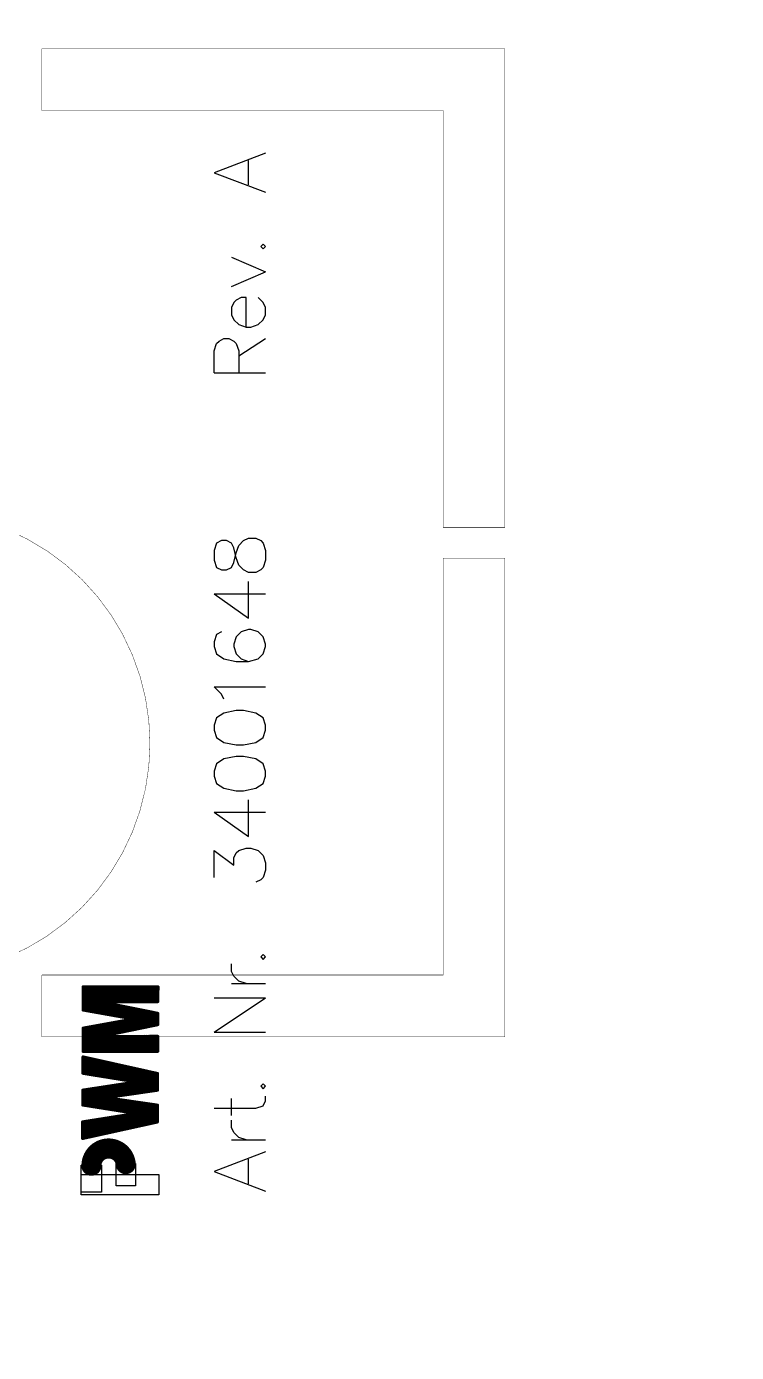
# Model space of a CAD drawing. Header units: millimetres. Extents: x 0 to 775, y 25 to 939.
# Drawn here: x 286.9 to 309.9, y 144.18 to 187.12 of the extents above; entities that cross this region are included whole.
import ezdxf

# ---------------------------------------------------------------- set-up
doc = ezdxf.new("R2010")
doc.units = ezdxf.units.MM
for name, color, linetype in [('Mechanical3', 76, 'Continuous'), ('Mechanical9', 56, 'Continuous'), ('TopLayer', 1, 'Continuous')]:
    doc.layers.add(name, color=color, linetype=linetype)

msp = doc.modelspace()

# ---------------------------------------------------------------- linework, layer by layer
at = {"layer": 'Mechanical3', "const_width": 0.01}
msp.add_lwpolyline([(309.9, 25.4), (309.9, 215.4)], dxfattribs=at)
at = {"layer": 'Mechanical9', "const_width": 0.0127}
for points in [[(287.4, 186.4), (302.4, 186.4)], [(287.4, 184.4), (287.4, 186.4)], [(302.4, 170.9), (302.4, 186.4)], [(287.4, 184.4), (300.4, 184.4)], [(300.4, 170.9), (300.4, 184.4)], [(300.4, 170.9), (302.4, 170.9)], [(300.4, 169.9), (302.4, 169.9)], [(300.4, 156.4), (300.4, 169.9)], [(302.4, 154.4), (302.4, 169.9)], [(287.4, 156.4), (300.4, 156.4)], [(287.4, 154.4), (287.4, 156.4)], [(287.4, 154.4), (302.4, 154.4)]]:
    msp.add_lwpolyline(points, dxfattribs=at)
at = {"layer": 'Mechanical9', "const_width": 0.00635}
for points in [[(287.397, 186.4, 1), (287.403, 186.4, 1)], [(287.397, 186.4, 1), (287.403, 186.4, 1)], [(302.397, 186.4, 1), (302.403, 186.4, 1)], [(302.397, 186.4, 1), (302.403, 186.4, 1)], [(287.397, 184.4, 1), (287.403, 184.4, 1)], [(287.397, 184.4, 1), (287.403, 184.4, 1)], [(300.397, 184.4, 1), (300.403, 184.4, 1)], [(300.397, 184.4, 1), (300.403, 184.4, 1)], [(300.397, 170.9, 1), (300.403, 170.9, 1)], [(300.397, 170.9, 1), (300.403, 170.9, 1)], [(302.397, 170.9, 1), (302.403, 170.9, 1)], [(302.397, 170.9, 1), (302.403, 170.9, 1)], [(300.397, 169.9, 1), (300.403, 169.9, 1)], [(300.397, 169.9, 1), (300.403, 169.9, 1)], [(302.397, 169.9, 1), (302.403, 169.9, 1)], [(302.397, 169.9, 1), (302.403, 169.9, 1)], [(290.897, 163.9, 1), (290.903, 163.9, 1)], [(290.897, 163.9, 1), (290.903, 163.9, 1)], [(287.397, 156.4, 1), (287.403, 156.4, 1)], [(287.397, 156.4, 1), (287.403, 156.4, 1)], [(300.397, 156.4, 1), (300.403, 156.4, 1)], [(300.397, 156.4, 1), (300.403, 156.4, 1)], [(287.397, 154.4, 1), (287.403, 154.4, 1)], [(287.397, 154.4, 1), (287.403, 154.4, 1)], [(302.397, 154.4, 1), (302.403, 154.4, 1)], [(302.397, 154.4, 1), (302.403, 154.4, 1)]]:
    msp.add_lwpolyline(points, format="xyb", close=True, dxfattribs=at)
at = {"layer": 'Mechanical9', "const_width": 0.0127}
for points in [[(275.9, 163.9, -1), (290.9, 163.9)], [(290.9, 163.9, -1), (275.9, 163.9)]]:
    msp.add_lwpolyline(points, format="xyb", dxfattribs=at)
at = {"layer": 'TopLayer'}
for p, q in [((294.648, 183.019), (292.982, 182.384)), ((294.093, 181.988), (294.093, 182.781)), ((292.982, 182.384), (294.648, 181.75)), ((294.569, 180.075), (294.489, 179.996)), ((294.489, 179.996), (294.569, 179.917)), ((294.648, 179.996), (294.569, 180.075)), ((294.569, 179.917), (294.648, 179.996)), ((293.537, 179.647), (294.648, 179.171)), ((293.537, 178.695), (294.648, 179.171)), ((293.696, 178.258), (293.616, 178.179)), ((293.855, 178.338), (293.696, 178.258)), ((294.013, 178.338), (293.855, 178.338)), ((294.013, 177.386), (294.013, 178.338)), ((294.569, 178.179), (294.41, 178.338)), ((293.616, 178.179), (293.537, 178.02)), ((293.537, 178.02), (293.537, 177.782)), ((294.648, 178.02), (294.569, 178.179)), ((294.648, 177.782), (294.648, 178.02)), ((293.537, 177.782), (293.616, 177.624)), ((293.616, 177.624), (293.775, 177.465)), ((293.775, 177.465), (294.013, 177.386)), ((294.013, 177.386), (294.172, 177.386)), ((294.172, 177.386), (294.41, 177.465)), ((294.41, 177.465), (294.569, 177.624)), ((294.569, 177.624), (294.648, 177.782)), ((293.061, 176.854), (293.14, 176.933)), ((293.14, 176.933), (293.299, 177.013)), ((293.299, 177.013), (293.458, 177.013)), ((293.458, 177.013), (293.616, 176.933)), ((293.616, 176.933), (293.696, 176.854)), ((293.775, 176.457), (294.648, 177.013)), ((292.982, 176.616), (293.061, 176.854)), ((292.982, 175.902), (292.982, 176.616)), ((293.696, 176.854), (293.775, 176.616)), ((293.775, 176.616), (293.775, 175.902)), ((292.982, 175.902), (294.648, 175.902)), ((293.934, 170.471), (294.093, 170.55)), ((294.093, 170.55), (294.331, 170.55)), ((294.331, 170.55), (294.489, 170.471)), ((293.061, 170.391), (292.982, 170.153)), ((292.982, 170.153), (292.982, 169.836)), ((293.22, 170.471), (293.061, 170.391)), ((293.378, 170.471), (293.22, 170.471)), ((293.537, 170.391), (293.378, 170.471)), ((293.616, 170.233), (293.537, 170.391)), ((293.696, 169.915), (293.616, 170.233)), ((293.616, 169.757), (293.696, 170.074)), ((293.696, 170.074), (293.775, 170.312)), ((293.775, 170.312), (293.934, 170.471)), ((294.489, 170.471), (294.569, 170.391)), ((294.569, 170.391), (294.648, 170.153)), ((294.648, 170.153), (294.648, 169.836)), ((292.982, 169.836), (293.061, 169.598)), ((293.537, 169.598), (293.616, 169.757)), ((293.775, 169.677), (293.696, 169.915)), ((293.934, 169.519), (293.775, 169.677)), ((294.648, 169.836), (294.569, 169.598)), ((293.061, 169.598), (293.22, 169.519)), ((293.22, 169.519), (293.378, 169.519)), ((293.378, 169.519), (293.537, 169.598)), ((294.093, 169.439), (293.934, 169.519)), ((294.331, 169.439), (294.093, 169.439)), ((294.489, 169.519), (294.331, 169.439)), ((294.569, 169.598), (294.489, 169.519)), ((294.093, 167.955), (294.093, 169.146)), ((292.982, 168.749), (294.093, 167.955)), ((292.982, 168.749), (294.648, 168.749)), ((293.22, 167.511), (293.061, 167.432)), ((293.855, 167.511), (293.696, 167.352)), ((294.093, 167.59), (293.855, 167.511)), ((294.172, 167.59), (294.093, 167.59)), ((294.41, 167.511), (294.172, 167.59)), ((294.569, 167.352), (294.41, 167.511)), ((293.061, 167.432), (292.982, 167.194)), ((292.982, 167.194), (292.982, 167.035)), ((293.696, 167.352), (293.616, 167.114)), ((293.616, 167.114), (293.616, 167.035)), ((294.648, 167.114), (294.569, 167.352)), ((294.648, 167.035), (294.648, 167.114)), ((292.982, 167.035), (293.061, 166.797)), ((293.061, 166.797), (293.299, 166.638)), ((293.299, 166.638), (293.696, 166.559)), ((293.616, 167.035), (293.696, 166.797)), ((293.696, 166.797), (293.855, 166.638)), ((293.855, 166.638), (294.093, 166.559)), ((294.093, 166.559), (294.41, 166.638)), ((294.41, 166.638), (294.569, 166.797)), ((294.569, 166.797), (294.648, 167.035)), ((293.696, 166.559), (294.093, 166.559)), ((293.22, 165.496), (292.982, 165.734)), ((292.982, 165.734), (294.648, 165.734)), ((293.299, 165.337), (293.22, 165.496)), ((293.696, 164.964), (293.299, 164.885)), ((293.934, 164.964), (293.696, 164.964)), ((294.331, 164.885), (293.934, 164.964)), ((293.061, 164.726), (292.982, 164.488)), ((292.982, 164.488), (292.982, 164.329)), ((293.299, 164.885), (293.061, 164.726)), ((294.569, 164.726), (294.331, 164.885)), ((294.648, 164.488), (294.569, 164.726)), ((294.648, 164.329), (294.648, 164.488)), ((292.982, 164.329), (293.061, 164.091)), ((293.061, 164.091), (293.299, 163.932)), ((294.331, 163.932), (294.569, 164.091)), ((294.569, 164.091), (294.648, 164.329)), ((293.299, 163.932), (293.696, 163.853)), ((293.696, 163.853), (293.934, 163.853)), ((293.934, 163.853), (294.331, 163.932)), ((293.061, 163.242), (292.982, 163.004)), ((293.299, 163.401), (293.061, 163.242)), ((293.696, 163.48), (293.299, 163.401)), ((293.934, 163.48), (293.696, 163.48)), ((294.331, 163.401), (293.934, 163.48)), ((294.569, 163.242), (294.331, 163.401)), ((294.648, 163.004), (294.569, 163.242)), ((292.982, 163.004), (292.982, 162.845)), ((292.982, 162.845), (293.061, 162.607)), ((294.569, 162.607), (294.648, 162.845)), ((294.648, 162.845), (294.648, 163.004)), ((293.061, 162.607), (293.299, 162.449)), ((293.299, 162.449), (293.696, 162.369)), ((293.696, 162.369), (293.934, 162.369)), ((293.934, 162.369), (294.331, 162.449)), ((294.331, 162.449), (294.569, 162.607)), ((294.093, 160.886), (294.093, 162.076)), ((292.982, 161.679), (294.093, 160.886)), ((292.982, 161.679), (294.648, 161.679)), ((292.982, 159.56), (292.982, 160.433)), ((292.982, 160.433), (293.616, 159.957)), ((293.616, 160.195), (293.696, 160.354)), ((293.616, 159.957), (293.616, 160.195)), ((293.696, 160.354), (293.775, 160.433)), ((293.775, 160.433), (294.013, 160.513)), ((294.013, 160.513), (294.172, 160.513)), ((294.172, 160.513), (294.41, 160.433)), ((294.41, 160.433), (294.569, 160.275)), ((294.569, 160.275), (294.648, 160.036)), ((294.648, 159.798), (294.569, 159.56)), ((294.648, 160.036), (294.648, 159.798)), ((294.489, 159.481), (294.331, 159.402)), ((294.569, 159.56), (294.489, 159.481)), ((293.537, 156.519), (293.537, 156.757)), ((294.569, 157.067), (294.489, 156.987)), ((294.489, 156.987), (294.569, 156.908)), ((294.648, 156.987), (294.569, 157.067)), ((294.569, 156.908), (294.648, 156.987)), ((293.616, 156.361), (293.537, 156.519)), ((293.775, 156.202), (293.616, 156.361)), ((293.537, 156.123), (294.648, 156.123)), ((294.013, 156.123), (293.775, 156.202)), ((292.982, 154.551), (294.648, 155.662)), ((292.982, 155.662), (294.648, 155.662)), ((292.982, 154.551), (294.648, 154.551)), ((294.569, 152.877), (294.489, 152.798)), ((294.489, 152.798), (294.569, 152.718)), ((294.648, 152.798), (294.569, 152.877)), ((294.569, 152.718), (294.648, 152.798)), ((294.648, 152.322), (294.648, 152.48)), ((292.982, 152.084), (294.331, 152.084)), ((293.537, 151.846), (293.537, 152.401)), ((294.331, 152.084), (294.569, 152.163)), ((294.569, 152.163), (294.648, 152.322)), ((293.537, 151.457), (293.537, 151.695)), ((293.616, 151.298), (293.537, 151.457)), ((293.775, 151.139), (293.616, 151.298)), ((293.537, 151.06), (294.648, 151.06)), ((294.013, 151.06), (293.775, 151.139)), ((294.648, 150.671), (292.982, 150.036)), ((294.093, 149.64), (294.093, 150.433)), ((288.673, 149.37), (288.673, 150.245)), ((288.673, 150.245), (289.329, 150.245)), ((288.673, 149.279), (288.673, 149.943)), ((288.673, 149.943), (291.187, 149.943)), ((289.329, 150.245), (289.329, 149.37)), ((289.809, 149.57), (289.809, 150.301)), ((289.809, 150.301), (290.437, 150.301)), ((290.437, 150.301), (290.437, 149.57)), ((291.187, 149.943), (291.187, 149.279)), ((292.982, 150.036), (294.648, 149.402)), ((290.437, 149.57), (289.809, 149.57)), ((289.329, 149.37), (288.673, 149.37)), ((291.187, 149.279), (288.673, 149.279))]:
    msp.add_line(p, q, dxfattribs=at)
at = {"layer": 'TopLayer', "const_width": 0.1}
for points in [[(288.732, 156.016), (291.161, 156.016)], [(288.732, 155.267), (288.732, 156.016)], [(288.771, 155.26), (288.771, 156.016)], [(288.846, 155.247), (288.846, 156.016)], [(288.921, 155.233), (288.921, 156.016)], [(288.995, 155.22), (288.995, 156.016)], [(289.07, 155.207), (289.07, 156.016)], [(289.145, 155.193), (289.145, 156.016)], [(289.219, 155.18), (289.219, 156.016)], [(289.294, 155.167), (289.294, 156.016)], [(289.369, 155.154), (289.369, 156.016)], [(289.443, 155.14), (289.443, 156.016)], [(289.518, 155.127), (289.518, 156.016)], [(289.593, 155.114), (289.593, 156.016)], [(289.667, 155.1), (289.667, 156.016)], [(289.742, 155.515), (289.742, 156.016)], [(289.817, 155.537), (289.817, 156.016)], [(289.891, 155.537), (289.891, 156.016)], [(289.966, 155.537), (289.966, 156.016)], [(290.041, 155.537), (290.041, 156.016)], [(290.115, 155.537), (290.115, 156.016)], [(290.19, 155.537), (290.19, 156.016)], [(290.265, 155.537), (290.265, 156.016)], [(290.339, 155.537), (290.339, 156.016)], [(290.414, 155.537), (290.414, 156.016)], [(290.489, 155.537), (290.489, 156.016)], [(290.563, 155.537), (290.563, 156.016)], [(290.638, 155.537), (290.638, 156.016)], [(290.713, 155.537), (290.713, 156.016)], [(290.787, 155.537), (290.787, 156.016)], [(290.862, 155.537), (290.862, 156.016)], [(290.937, 155.537), (290.937, 156.016)], [(291.011, 155.537), (291.011, 156.016)], [(291.086, 155.537), (291.086, 156.016)], [(291.154, 155.537), (291.161, 156.016)], [(289.732, 155.501), (289.75, 155.527)], [(289.732, 155.501), (289.733, 155.469)], [(289.733, 155.469), (289.753, 155.445)], [(289.742, 155.087), (289.742, 155.458)], [(289.75, 155.527), (289.78, 155.537)], [(289.753, 155.445), (289.77, 155.437)], [(289.77, 155.437), (291.154, 155.159)], [(289.78, 155.537), (291.154, 155.537)], [(289.817, 155.074), (289.817, 155.428)], [(289.891, 155.061), (289.891, 155.413)], [(288.732, 155.267), (290.092, 155.025)], [(289.966, 155.047), (289.966, 155.398)], [(290.041, 155.034), (290.041, 155.383)], [(290.092, 155.025), (290.102, 155.022)], [(290.102, 155.022), (290.126, 155.001)], [(290.115, 155.01), (290.115, 155.368)], [(290.126, 155.001), (290.133, 154.97)], [(290.19, 154.594), (290.19, 155.353)], [(290.265, 154.609), (290.265, 155.338)], [(290.339, 154.625), (290.339, 155.323)], [(290.414, 154.64), (290.414, 155.308)], [(290.489, 154.655), (290.489, 155.293)], [(290.563, 154.671), (290.563, 155.278)], [(290.638, 154.686), (290.638, 155.263)], [(290.713, 154.701), (290.713, 155.248)], [(290.787, 154.717), (290.787, 155.233)], [(290.862, 154.732), (290.862, 155.218)], [(290.937, 154.747), (290.937, 155.203)], [(291.011, 154.763), (291.011, 155.188)], [(291.086, 154.778), (291.086, 155.173)], [(291.154, 154.792), (291.154, 155.159)], [(288.732, 154.679), (290.092, 154.926)], [(288.732, 153.929), (288.732, 154.679)], [(288.771, 153.929), (288.771, 154.686)], [(288.846, 153.929), (288.846, 154.699)], [(288.921, 153.929), (288.921, 154.713)], [(288.995, 153.929), (288.995, 154.727)], [(289.07, 153.929), (289.07, 154.74)], [(289.145, 153.929), (289.145, 154.754)], [(289.219, 153.929), (289.219, 154.767)], [(289.294, 153.929), (289.294, 154.781)], [(289.369, 153.929), (289.369, 154.795)], [(289.443, 153.929), (289.443, 154.808)], [(289.518, 153.929), (289.518, 154.822)], [(289.593, 153.929), (289.593, 154.835)], [(289.667, 153.929), (289.667, 154.849)], [(289.742, 154.49), (289.742, 154.863)], [(289.77, 154.507), (291.154, 154.792)], [(289.817, 154.517), (289.817, 154.876)], [(289.891, 154.532), (289.891, 154.89)], [(289.966, 154.548), (289.966, 154.903)], [(290.041, 154.563), (290.041, 154.917)], [(290.092, 154.926), (290.119, 154.941)], [(290.115, 154.578), (290.115, 154.939)], [(290.119, 154.941), (290.133, 154.97)], [(289.73, 154.463), (289.743, 154.492)], [(289.73, 154.463), (289.738, 154.432)], [(289.738, 154.432), (289.762, 154.412)], [(289.742, 153.929), (289.742, 154.429)], [(289.743, 154.492), (289.77, 154.507)], [(289.762, 154.412), (289.78, 154.408)], [(289.78, 154.408), (291.154, 154.414)], [(289.817, 153.929), (289.817, 154.409)], [(289.891, 153.929), (289.891, 154.409)], [(289.966, 153.929), (289.966, 154.409)], [(290.041, 153.929), (290.041, 154.41)], [(290.115, 153.929), (290.115, 154.41)], [(290.19, 153.929), (290.19, 154.41)], [(290.265, 153.929), (290.265, 154.411)], [(290.339, 153.929), (290.339, 154.411)], [(290.414, 153.929), (290.414, 154.411)], [(290.489, 153.929), (290.489, 154.412)], [(290.563, 153.929), (290.563, 154.412)], [(290.638, 153.929), (290.638, 154.412)], [(290.713, 153.929), (290.713, 154.413)], [(290.787, 153.929), (290.787, 154.413)], [(290.862, 153.929), (290.862, 154.413)], [(290.937, 153.929), (290.937, 154.414)], [(291.011, 153.929), (291.011, 154.414)], [(291.086, 153.929), (291.086, 154.414)], [(291.154, 153.929), (291.154, 154.414)], [(288.725, 153.218), (288.731, 153.748)], [(288.731, 153.748), (291.146, 153.209)], [(288.732, 153.929), (291.154, 153.929)], [(288.757, 153.212), (288.757, 153.743)], [(288.831, 153.2), (288.831, 153.726)], [(288.906, 153.188), (288.906, 153.709)], [(288.981, 153.176), (288.981, 153.693)], [(289.055, 153.164), (289.055, 153.676)], [(289.13, 153.152), (289.13, 153.659)], [(289.205, 153.14), (289.205, 153.643)], [(289.279, 153.128), (289.279, 153.626)], [(289.354, 153.116), (289.354, 153.609)], [(289.429, 153.104), (289.429, 153.593)], [(289.503, 153.092), (289.503, 153.576)], [(289.578, 153.08), (289.578, 153.559)], [(289.653, 153.068), (289.653, 153.543)], [(289.727, 153.056), (289.727, 153.526)], [(289.802, 153.044), (289.802, 153.509)], [(289.877, 153.032), (289.877, 153.493)], [(289.951, 153.02), (289.951, 153.476)], [(290.026, 153.008), (290.026, 153.459)], [(290.101, 152.996), (290.101, 153.443)], [(290.175, 152.974), (290.175, 153.426)], [(290.25, 152.54), (290.25, 153.409)], [(290.325, 152.551), (290.325, 153.393)], [(290.399, 152.562), (290.399, 153.376)], [(290.474, 152.573), (290.474, 153.359)], [(290.549, 152.583), (290.549, 153.343)], [(290.624, 152.594), (290.624, 153.326)], [(290.698, 152.605), (290.698, 153.309)], [(290.773, 152.616), (290.773, 153.293)], [(290.848, 152.627), (290.848, 153.276)], [(288.724, 152.671), (290.151, 152.889)], [(288.725, 153.218), (290.151, 152.988)], [(289.802, 152.472), (289.802, 152.835)], [(289.877, 152.486), (289.877, 152.847)], [(289.951, 152.497), (289.951, 152.858)], [(290.026, 152.508), (290.026, 152.87)], [(290.101, 152.519), (290.101, 152.881)], [(290.151, 152.988), (290.158, 152.986)], [(290.151, 152.889), (290.179, 152.903)], [(290.158, 152.986), (290.183, 152.968)], [(290.175, 152.529), (290.175, 152.901)], [(290.179, 152.903), (290.193, 152.931)], [(290.183, 152.968), (290.193, 152.938)], [(290.193, 152.931), (290.193, 152.938)], [(290.922, 152.637), (290.922, 153.259)], [(290.997, 152.648), (290.997, 153.243)], [(291.072, 152.659), (291.072, 153.226)], [(291.146, 152.67), (291.146, 153.209)], [(288.724, 152.19), (288.724, 152.671)], [(288.757, 152.184), (288.757, 152.676)], [(288.831, 152.173), (288.831, 152.687)], [(288.906, 152.161), (288.906, 152.698)], [(288.981, 152.149), (288.981, 152.71)], [(289.055, 152.137), (289.055, 152.721)], [(289.13, 152.125), (289.13, 152.733)], [(289.205, 152.113), (289.205, 152.744)], [(289.279, 152.101), (289.279, 152.756)], [(289.354, 152.09), (289.354, 152.767)], [(289.429, 152.078), (289.429, 152.778)], [(289.503, 152.066), (289.503, 152.79)], [(289.578, 152.054), (289.578, 152.801)], [(289.653, 152.042), (289.653, 152.813)], [(289.727, 152.03), (289.727, 152.824)], [(289.768, 152.434), (289.783, 152.463)], [(289.768, 152.427), (289.768, 152.434)], [(289.768, 152.427), (289.778, 152.397)], [(289.783, 152.463), (289.811, 152.477)], [(289.811, 152.477), (291.146, 152.67)], [(288.724, 152.19), (290.136, 151.966)], [(289.778, 152.397), (289.804, 152.379)], [(289.802, 152.019), (289.802, 152.38)], [(289.804, 152.379), (289.811, 152.378)], [(289.811, 152.378), (291.146, 152.185)], [(289.877, 152.007), (289.877, 152.368)], [(289.951, 151.995), (289.951, 152.357)], [(290.026, 151.983), (290.026, 152.346)], [(290.101, 151.971), (290.101, 152.336)], [(290.175, 151.925), (290.175, 152.325)], [(290.25, 151.443), (290.25, 152.314)], [(290.325, 151.46), (290.325, 152.303)], [(290.399, 151.476), (290.399, 152.292)], [(290.474, 151.493), (290.474, 152.282)], [(290.549, 151.509), (290.549, 152.271)], [(290.624, 151.525), (290.624, 152.26)], [(290.698, 151.542), (290.698, 152.249)], [(290.773, 151.558), (290.773, 152.238)], [(290.848, 151.575), (290.848, 152.228)], [(290.922, 151.591), (290.922, 152.217)], [(290.997, 151.607), (290.997, 152.206)], [(291.072, 151.624), (291.072, 152.195)], [(291.139, 151.639), (291.146, 152.185)], [(288.717, 151.643), (290.136, 151.867)], [(288.717, 151.106), (288.717, 151.643)], [(288.717, 151.106), (291.139, 151.639)], [(288.757, 151.115), (288.757, 151.649)], [(288.831, 151.131), (288.831, 151.661)], [(288.906, 151.148), (288.906, 151.673)], [(288.981, 151.164), (288.981, 151.685)], [(289.055, 151.181), (289.055, 151.696)], [(289.13, 151.197), (289.13, 151.708)], [(289.205, 151.213), (289.205, 151.72)], [(289.279, 151.23), (289.279, 151.732)], [(289.354, 151.246), (289.354, 151.743)], [(289.429, 151.263), (289.429, 151.755)], [(289.503, 151.279), (289.503, 151.767)], [(289.578, 151.296), (289.578, 151.779)], [(289.653, 151.312), (289.653, 151.791)], [(289.727, 151.328), (289.727, 151.802)], [(289.802, 151.345), (289.802, 151.814)], [(289.877, 151.361), (289.877, 151.826)], [(289.951, 151.378), (289.951, 151.838)], [(290.026, 151.394), (290.026, 151.849)], [(290.101, 151.41), (290.101, 151.861)], [(290.136, 151.966), (290.143, 151.964)], [(290.136, 151.867), (290.164, 151.881)], [(290.143, 151.964), (290.168, 151.946)], [(290.164, 151.881), (290.178, 151.909)], [(290.168, 151.946), (290.178, 151.916)], [(290.175, 151.427), (290.175, 151.904)], [(290.178, 151.909), (290.178, 151.916)]]:
    msp.add_lwpolyline(points, dxfattribs=at)
at = {"layer": 'TopLayer'}
for points, const_width in [([(288.707, 156.016, 1), (288.757, 156.016, 1)], 0.05), ([(288.707, 156.016, 1), (288.757, 156.016, 1)], 0.05), ([(288.746, 156.016, 1), (288.796, 156.016, 1)], 0.05), ([(288.821, 156.016, 1), (288.871, 156.016, 1)], 0.05), ([(288.896, 156.016, 1), (288.946, 156.016, 1)], 0.05), ([(288.97, 156.016, 1), (289.02, 156.016, 1)], 0.05), ([(289.045, 156.016, 1), (289.095, 156.016, 1)], 0.05), ([(289.12, 156.016, 1), (289.17, 156.016, 1)], 0.05), ([(289.194, 156.016, 1), (289.244, 156.016, 1)], 0.05), ([(289.269, 156.016, 1), (289.319, 156.016, 1)], 0.05), ([(289.344, 156.016, 1), (289.394, 156.016, 1)], 0.05), ([(289.418, 156.016, 1), (289.468, 156.016, 1)], 0.05), ([(289.493, 156.016, 1), (289.543, 156.016, 1)], 0.05), ([(289.568, 156.016, 1), (289.618, 156.016, 1)], 0.05), ([(289.642, 156.016, 1), (289.692, 156.016, 1)], 0.05), ([(289.717, 156.016, 1), (289.767, 156.016, 1)], 0.05), ([(289.792, 156.016, 1), (289.842, 156.016, 1)], 0.05), ([(289.866, 156.016, 1), (289.916, 156.016, 1)], 0.05), ([(289.941, 156.016, 1), (289.991, 156.016, 1)], 0.05), ([(290.016, 156.016, 1), (290.066, 156.016, 1)], 0.05), ([(290.09, 156.016, 1), (290.14, 156.016, 1)], 0.05), ([(290.165, 156.016, 1), (290.215, 156.016, 1)], 0.05), ([(290.24, 156.016, 1), (290.29, 156.016, 1)], 0.05), ([(290.314, 156.016, 1), (290.364, 156.016, 1)], 0.05), ([(290.389, 156.016, 1), (290.439, 156.016, 1)], 0.05), ([(290.464, 156.016, 1), (290.514, 156.016, 1)], 0.05), ([(290.538, 156.016, 1), (290.588, 156.016, 1)], 0.05), ([(290.613, 156.016, 1), (290.663, 156.016, 1)], 0.05), ([(290.688, 156.016, 1), (290.738, 156.016, 1)], 0.05), ([(290.762, 156.016, 1), (290.812, 156.016, 1)], 0.05), ([(290.837, 156.016, 1), (290.887, 156.016, 1)], 0.05), ([(290.912, 156.016, 1), (290.962, 156.016, 1)], 0.05), ([(290.986, 156.016, 1), (291.036, 156.016, 1)], 0.05), ([(291.061, 156.016, 1), (291.111, 156.016, 1)], 0.05), ([(291.136, 156.016, 1), (291.186, 156.016, 1)], 0.05), ([(291.136, 156.016, 1), (291.186, 156.016, 1)], 0.05), ([(289.707, 155.501, 1), (289.757, 155.501, 1)], 0.05), ([(289.707, 155.501, 1), (289.757, 155.501, 1)], 0.05), ([(289.708, 155.469, 1), (289.758, 155.469, 1)], 0.05), ([(289.708, 155.469, 1), (289.758, 155.469, 1)], 0.05), ([(289.717, 155.515, 1), (289.767, 155.515, 1)], 0.05), ([(289.717, 155.458, 1), (289.767, 155.458, 1)], 0.05), ([(289.725, 155.527, 1), (289.775, 155.527, 1)], 0.05), ([(289.725, 155.527, 1), (289.775, 155.527, 1)], 0.05), ([(289.728, 155.445, 1), (289.778, 155.445, 1)], 0.05), ([(289.728, 155.445, 1), (289.778, 155.445, 1)], 0.05), ([(289.745, 155.437, 1), (289.795, 155.437, 1)], 0.05), ([(289.745, 155.437, 1), (289.795, 155.437, 1)], 0.05), ([(289.755, 155.537, 1), (289.805, 155.537, 1)], 0.05), ([(289.755, 155.537, 1), (289.805, 155.537, 1)], 0.05), ([(289.792, 155.537, 1), (289.842, 155.537, 1)], 0.05), ([(289.792, 155.428, 1), (289.842, 155.428, 1)], 0.05), ([(289.866, 155.537, 1), (289.916, 155.537, 1)], 0.05), ([(289.866, 155.413, 1), (289.916, 155.413, 1)], 0.05), ([(289.941, 155.537, 1), (289.991, 155.537, 1)], 0.05), ([(290.016, 155.537, 1), (290.066, 155.537, 1)], 0.05), ([(290.09, 155.537, 1), (290.14, 155.537, 1)], 0.05), ([(290.165, 155.537, 1), (290.215, 155.537, 1)], 0.05), ([(290.24, 155.537, 1), (290.29, 155.537, 1)], 0.05), ([(290.314, 155.537, 1), (290.364, 155.537, 1)], 0.05), ([(290.389, 155.537, 1), (290.439, 155.537, 1)], 0.05), ([(290.464, 155.537, 1), (290.514, 155.537, 1)], 0.05), ([(290.538, 155.537, 1), (290.588, 155.537, 1)], 0.05), ([(290.613, 155.537, 1), (290.663, 155.537, 1)], 0.05), ([(290.688, 155.537, 1), (290.738, 155.537, 1)], 0.05), ([(290.762, 155.537, 1), (290.812, 155.537, 1)], 0.05), ([(290.837, 155.537, 1), (290.887, 155.537, 1)], 0.05), ([(290.912, 155.537, 1), (290.962, 155.537, 1)], 0.05), ([(290.986, 155.537, 1), (291.036, 155.537, 1)], 0.05), ([(291.061, 155.537, 1), (291.111, 155.537, 1)], 0.05), ([(291.129, 155.537, 1), (291.179, 155.537, 1)], 0.05), ([(291.129, 155.537, 1), (291.179, 155.537, 1)], 0.05), ([(288.707, 155.267, 1), (288.757, 155.267, 1)], 0.05), ([(288.707, 155.267, 1), (288.757, 155.267, 1)], 0.05), ([(288.746, 155.26, 1), (288.796, 155.26, 1)], 0.05), ([(288.821, 155.247, 1), (288.871, 155.247, 1)], 0.05), ([(288.896, 155.233, 1), (288.946, 155.233, 1)], 0.05), ([(288.97, 155.22, 1), (289.02, 155.22, 1)], 0.05), ([(289.045, 155.207, 1), (289.095, 155.207, 1)], 0.05), ([(289.12, 155.193, 1), (289.17, 155.193, 1)], 0.05), ([(289.194, 155.18, 1), (289.244, 155.18, 1)], 0.05), ([(289.269, 155.167, 1), (289.319, 155.167, 1)], 0.05), ([(289.344, 155.154, 1), (289.394, 155.154, 1)], 0.05), ([(289.418, 155.14, 1), (289.468, 155.14, 1)], 0.05), ([(289.493, 155.127, 1), (289.543, 155.127, 1)], 0.05), ([(289.568, 155.114, 1), (289.618, 155.114, 1)], 0.05), ([(289.642, 155.1, 1), (289.692, 155.1, 1)], 0.05), ([(289.717, 155.087, 1), (289.767, 155.087, 1)], 0.05), ([(289.792, 155.074, 1), (289.842, 155.074, 1)], 0.05), ([(289.866, 155.061, 1), (289.916, 155.061, 1)], 0.05), ([(289.941, 155.398, 1), (289.991, 155.398, 1)], 0.05), ([(289.941, 155.047, 1), (289.991, 155.047, 1)], 0.05), ([(290.016, 155.383, 1), (290.066, 155.383, 1)], 0.05), ([(290.016, 155.034, 1), (290.066, 155.034, 1)], 0.05), ([(290.067, 155.025, 1), (290.117, 155.025, 1)], 0.05), ([(290.067, 155.025, 1), (290.117, 155.025, 1)], 0.05), ([(290.077, 155.022, 1), (290.127, 155.022, 1)], 0.05), ([(290.077, 155.022, 1), (290.127, 155.022, 1)], 0.05), ([(290.09, 155.368, 1), (290.14, 155.368, 1)], 0.05), ([(290.09, 155.01, 1), (290.14, 155.01, 1)], 0.05), ([(290.101, 155.001, 1), (290.151, 155.001, 1)], 0.05), ([(290.101, 155.001, 1), (290.151, 155.001, 1)], 0.05), ([(290.165, 155.353, 1), (290.215, 155.353, 1)], 0.05), ([(290.24, 155.338, 1), (290.29, 155.338, 1)], 0.05), ([(290.314, 155.323, 1), (290.364, 155.323, 1)], 0.05), ([(290.389, 155.308, 1), (290.439, 155.308, 1)], 0.05), ([(290.464, 155.293, 1), (290.514, 155.293, 1)], 0.05), ([(290.538, 155.278, 1), (290.588, 155.278, 1)], 0.05), ([(290.613, 155.263, 1), (290.663, 155.263, 1)], 0.05), ([(290.688, 155.248, 1), (290.738, 155.248, 1)], 0.05), ([(290.762, 155.233, 1), (290.812, 155.233, 1)], 0.05), ([(290.837, 155.218, 1), (290.887, 155.218, 1)], 0.05), ([(290.912, 155.203, 1), (290.962, 155.203, 1)], 0.05), ([(290.986, 155.188, 1), (291.036, 155.188, 1)], 0.05), ([(291.061, 155.173, 1), (291.111, 155.173, 1)], 0.05), ([(291.129, 155.159, 1), (291.179, 155.159, 1)], 0.05), ([(291.129, 155.159, 1), (291.179, 155.159, 1)], 0.05), ([(288.707, 154.679, 1), (288.757, 154.679, 1)], 0.05), ([(288.707, 154.679, 1), (288.757, 154.679, 1)], 0.05), ([(288.746, 154.686, 1), (288.796, 154.686, 1)], 0.05), ([(288.821, 154.699, 1), (288.871, 154.699, 1)], 0.05), ([(288.896, 154.713, 1), (288.946, 154.713, 1)], 0.05), ([(288.97, 154.727, 1), (289.02, 154.727, 1)], 0.05), ([(289.045, 154.74, 1), (289.095, 154.74, 1)], 0.05), ([(289.12, 154.754, 1), (289.17, 154.754, 1)], 0.05), ([(289.194, 154.767, 1), (289.244, 154.767, 1)], 0.05), ([(289.269, 154.781, 1), (289.319, 154.781, 1)], 0.05), ([(289.344, 154.795, 1), (289.394, 154.795, 1)], 0.05), ([(289.418, 154.808, 1), (289.468, 154.808, 1)], 0.05), ([(289.493, 154.822, 1), (289.543, 154.822, 1)], 0.05), ([(289.568, 154.835, 1), (289.618, 154.835, 1)], 0.05), ([(289.642, 154.849, 1), (289.692, 154.849, 1)], 0.05), ([(289.717, 154.863, 1), (289.767, 154.863, 1)], 0.05), ([(289.792, 154.876, 1), (289.842, 154.876, 1)], 0.05), ([(289.866, 154.89, 1), (289.916, 154.89, 1)], 0.05), ([(289.941, 154.903, 1), (289.991, 154.903, 1)], 0.05), ([(290.016, 154.917, 1), (290.066, 154.917, 1)], 0.05), ([(290.016, 154.563, 1), (290.066, 154.563, 1)], 0.05), ([(290.067, 154.926, 1), (290.117, 154.926, 1)], 0.05), ([(290.067, 154.926, 1), (290.117, 154.926, 1)], 0.05), ([(290.09, 154.939, 1), (290.14, 154.939, 1)], 0.05), ([(290.09, 154.578, 1), (290.14, 154.578, 1)], 0.05), ([(290.094, 154.941, 1), (290.144, 154.941, 1)], 0.05), ([(290.094, 154.941, 1), (290.144, 154.941, 1)], 0.05), ([(290.108, 154.97, 1), (290.158, 154.97, 1)], 0.05), ([(290.108, 154.97, 1), (290.158, 154.97, 1)], 0.05), ([(290.165, 154.594, 1), (290.215, 154.594, 1)], 0.05), ([(290.24, 154.609, 1), (290.29, 154.609, 1)], 0.05), ([(290.314, 154.625, 1), (290.364, 154.625, 1)], 0.05), ([(290.389, 154.64, 1), (290.439, 154.64, 1)], 0.05), ([(290.464, 154.655, 1), (290.514, 154.655, 1)], 0.05), ([(290.538, 154.671, 1), (290.588, 154.671, 1)], 0.05), ([(290.613, 154.686, 1), (290.663, 154.686, 1)], 0.05), ([(290.688, 154.701, 1), (290.738, 154.701, 1)], 0.05), ([(290.762, 154.717, 1), (290.812, 154.717, 1)], 0.05), ([(290.837, 154.732, 1), (290.887, 154.732, 1)], 0.05), ([(290.912, 154.747, 1), (290.962, 154.747, 1)], 0.05), ([(290.986, 154.763, 1), (291.036, 154.763, 1)], 0.05), ([(291.061, 154.778, 1), (291.111, 154.778, 1)], 0.05), ([(291.129, 154.792, 1), (291.179, 154.792, 1)], 0.05), ([(291.129, 154.792, 1), (291.179, 154.792, 1)], 0.05), ([(289.705, 154.463, 1), (289.755, 154.463, 1)], 0.05), ([(289.705, 154.463, 1), (289.755, 154.463, 1)], 0.05), ([(289.713, 154.432, 1), (289.763, 154.432, 1)], 0.05), ([(289.713, 154.432, 1), (289.763, 154.432, 1)], 0.05), ([(289.717, 154.49, 1), (289.767, 154.49, 1)], 0.05), ([(289.717, 154.429, 1), (289.767, 154.429, 1)], 0.05), ([(289.718, 154.492, 1), (289.768, 154.492, 1)], 0.05), ([(289.718, 154.492, 1), (289.768, 154.492, 1)], 0.05), ([(289.737, 154.412, 1), (289.787, 154.412, 1)], 0.05), ([(289.737, 154.412, 1), (289.787, 154.412, 1)], 0.05), ([(289.745, 154.507, 1), (289.795, 154.507, 1)], 0.05), ([(289.745, 154.507, 1), (289.795, 154.507, 1)], 0.05), ([(289.755, 154.408, 1), (289.805, 154.408, 1)], 0.05), ([(289.755, 154.408, 1), (289.805, 154.408, 1)], 0.05), ([(289.805, 154.408, 1), (289.755, 154.408, 1)], 0.05), ([(289.743, 154.408, 1), (289.768, 154.408, 1)], 0.025), ([(289.792, 154.517, 1), (289.842, 154.517, 1)], 0.05), ([(289.792, 154.409, 1), (289.842, 154.409, 1)], 0.05), ([(289.792, 154.408, 1), (289.817, 154.408, 1)], 0.025), ([(289.866, 154.532, 1), (289.916, 154.532, 1)], 0.05), ([(289.866, 154.409, 1), (289.916, 154.409, 1)], 0.05), ([(289.941, 154.548, 1), (289.991, 154.548, 1)], 0.05), ([(289.941, 154.409, 1), (289.991, 154.409, 1)], 0.05), ([(290.016, 154.41, 1), (290.066, 154.41, 1)], 0.05), ([(290.09, 154.41, 1), (290.14, 154.41, 1)], 0.05), ([(290.165, 154.41, 1), (290.215, 154.41, 1)], 0.05), ([(290.24, 154.411, 1), (290.29, 154.411, 1)], 0.05), ([(290.314, 154.411, 1), (290.364, 154.411, 1)], 0.05), ([(290.389, 154.411, 1), (290.439, 154.411, 1)], 0.05), ([(290.464, 154.412, 1), (290.514, 154.412, 1)], 0.05), ([(290.538, 154.412, 1), (290.588, 154.412, 1)], 0.05), ([(290.613, 154.412, 1), (290.663, 154.412, 1)], 0.05), ([(290.688, 154.413, 1), (290.738, 154.413, 1)], 0.05), ([(290.762, 154.413, 1), (290.812, 154.413, 1)], 0.05), ([(290.837, 154.413, 1), (290.887, 154.413, 1)], 0.05), ([(290.912, 154.414, 1), (290.962, 154.414, 1)], 0.05), ([(290.986, 154.414, 1), (291.036, 154.414, 1)], 0.05), ([(291.061, 154.414, 1), (291.111, 154.414, 1)], 0.05), ([(291.129, 154.414, 1), (291.179, 154.414, 1)], 0.05), ([(291.129, 154.414, 1), (291.179, 154.414, 1)], 0.05), ([(288.706, 153.748, 1), (288.756, 153.748, 1)], 0.05), ([(288.706, 153.748, 1), (288.756, 153.748, 1)], 0.05), ([(288.707, 153.929, 1), (288.757, 153.929, 1)], 0.05), ([(288.707, 153.929, 1), (288.757, 153.929, 1)], 0.05), ([(288.732, 153.743, 1), (288.782, 153.743, 1)], 0.05), ([(288.746, 153.929, 1), (288.796, 153.929, 1)], 0.05), ([(288.806, 153.726, 1), (288.856, 153.726, 1)], 0.05), ([(288.821, 153.929, 1), (288.871, 153.929, 1)], 0.05), ([(288.881, 153.709, 1), (288.931, 153.709, 1)], 0.05), ([(288.896, 153.929, 1), (288.946, 153.929, 1)], 0.05), ([(288.956, 153.693, 1), (289.006, 153.693, 1)], 0.05), ([(288.97, 153.929, 1), (289.02, 153.929, 1)], 0.05), ([(289.045, 153.929, 1), (289.095, 153.929, 1)], 0.05), ([(289.12, 153.929, 1), (289.17, 153.929, 1)], 0.05), ([(289.194, 153.929, 1), (289.244, 153.929, 1)], 0.05), ([(289.269, 153.929, 1), (289.319, 153.929, 1)], 0.05), ([(289.344, 153.929, 1), (289.394, 153.929, 1)], 0.05), ([(289.418, 153.929, 1), (289.468, 153.929, 1)], 0.05), ([(289.493, 153.929, 1), (289.543, 153.929, 1)], 0.05), ([(289.568, 153.929, 1), (289.618, 153.929, 1)], 0.05), ([(289.642, 153.929, 1), (289.692, 153.929, 1)], 0.05), ([(289.717, 153.929, 1), (289.767, 153.929, 1)], 0.05), ([(289.792, 153.929, 1), (289.842, 153.929, 1)], 0.05), ([(289.866, 153.929, 1), (289.916, 153.929, 1)], 0.05), ([(289.941, 153.929, 1), (289.991, 153.929, 1)], 0.05), ([(290.016, 153.929, 1), (290.066, 153.929, 1)], 0.05), ([(290.09, 153.929, 1), (290.14, 153.929, 1)], 0.05), ([(290.165, 153.929, 1), (290.215, 153.929, 1)], 0.05), ([(290.24, 153.929, 1), (290.29, 153.929, 1)], 0.05), ([(290.314, 153.929, 1), (290.364, 153.929, 1)], 0.05), ([(290.389, 153.929, 1), (290.439, 153.929, 1)], 0.05), ([(290.464, 153.929, 1), (290.514, 153.929, 1)], 0.05), ([(290.538, 153.929, 1), (290.588, 153.929, 1)], 0.05), ([(290.613, 153.929, 1), (290.663, 153.929, 1)], 0.05), ([(290.688, 153.929, 1), (290.738, 153.929, 1)], 0.05), ([(290.762, 153.929, 1), (290.812, 153.929, 1)], 0.05), ([(290.837, 153.929, 1), (290.887, 153.929, 1)], 0.05), ([(290.912, 153.929, 1), (290.962, 153.929, 1)], 0.05), ([(290.986, 153.929, 1), (291.036, 153.929, 1)], 0.05), ([(291.061, 153.929, 1), (291.111, 153.929, 1)], 0.05), ([(291.129, 153.929, 1), (291.179, 153.929, 1)], 0.05), ([(291.129, 153.929, 1), (291.179, 153.929, 1)], 0.05), ([(289.03, 153.676, 1), (289.08, 153.676, 1)], 0.05), ([(289.105, 153.659, 1), (289.155, 153.659, 1)], 0.05), ([(289.18, 153.643, 1), (289.23, 153.643, 1)], 0.05), ([(289.254, 153.626, 1), (289.304, 153.626, 1)], 0.05), ([(289.329, 153.609, 1), (289.379, 153.609, 1)], 0.05), ([(289.404, 153.593, 1), (289.454, 153.593, 1)], 0.05), ([(289.478, 153.576, 1), (289.528, 153.576, 1)], 0.05), ([(289.553, 153.559, 1), (289.603, 153.559, 1)], 0.05), ([(289.628, 153.543, 1), (289.678, 153.543, 1)], 0.05), ([(289.702, 153.526, 1), (289.752, 153.526, 1)], 0.05), ([(289.777, 153.509, 1), (289.827, 153.509, 1)], 0.05), ([(289.852, 153.493, 1), (289.902, 153.493, 1)], 0.05), ([(289.926, 153.476, 1), (289.976, 153.476, 1)], 0.05), ([(290.001, 153.459, 1), (290.051, 153.459, 1)], 0.05), ([(290.076, 153.443, 1), (290.126, 153.443, 1)], 0.05), ([(290.15, 153.426, 1), (290.2, 153.426, 1)], 0.05), ([(290.225, 153.409, 1), (290.275, 153.409, 1)], 0.05), ([(290.3, 153.393, 1), (290.35, 153.393, 1)], 0.05), ([(290.374, 153.376, 1), (290.424, 153.376, 1)], 0.05), ([(290.449, 153.359, 1), (290.499, 153.359, 1)], 0.05), ([(290.524, 153.343, 1), (290.574, 153.343, 1)], 0.05), ([(290.599, 153.326, 1), (290.649, 153.326, 1)], 0.05), ([(290.673, 153.309, 1), (290.723, 153.309, 1)], 0.05), ([(290.748, 153.293, 1), (290.798, 153.293, 1)], 0.05), ([(290.823, 153.276, 1), (290.873, 153.276, 1)], 0.05), ([(288.7, 153.218, 1), (288.75, 153.218, 1)], 0.05), ([(288.7, 153.218, 1), (288.75, 153.218, 1)], 0.05), ([(288.732, 153.212, 1), (288.782, 153.212, 1)], 0.05), ([(288.806, 153.2, 1), (288.856, 153.2, 1)], 0.05), ([(288.881, 153.188, 1), (288.931, 153.188, 1)], 0.05), ([(288.956, 153.176, 1), (289.006, 153.176, 1)], 0.05), ([(289.03, 153.164, 1), (289.08, 153.164, 1)], 0.05), ([(289.105, 153.152, 1), (289.155, 153.152, 1)], 0.05), ([(289.18, 153.14, 1), (289.23, 153.14, 1)], 0.05), ([(289.254, 153.128, 1), (289.304, 153.128, 1)], 0.05), ([(289.329, 153.116, 1), (289.379, 153.116, 1)], 0.05), ([(289.404, 153.104, 1), (289.454, 153.104, 1)], 0.05), ([(289.478, 153.092, 1), (289.528, 153.092, 1)], 0.05), ([(289.553, 153.08, 1), (289.603, 153.08, 1)], 0.05), ([(289.628, 153.068, 1), (289.678, 153.068, 1)], 0.05), ([(289.702, 153.056, 1), (289.752, 153.056, 1)], 0.05), ([(289.777, 153.044, 1), (289.827, 153.044, 1)], 0.05), ([(289.777, 152.835, 1), (289.827, 152.835, 1)], 0.05), ([(289.852, 153.032, 1), (289.902, 153.032, 1)], 0.05), ([(289.852, 152.847, 1), (289.902, 152.847, 1)], 0.05), ([(289.926, 153.02, 1), (289.976, 153.02, 1)], 0.05), ([(289.926, 152.858, 1), (289.976, 152.858, 1)], 0.05), ([(290.001, 153.008, 1), (290.051, 153.008, 1)], 0.05), ([(290.001, 152.87, 1), (290.051, 152.87, 1)], 0.05), ([(290.076, 152.996, 1), (290.126, 152.996, 1)], 0.05), ([(290.076, 152.881, 1), (290.126, 152.881, 1)], 0.05), ([(290.126, 152.988, 1), (290.176, 152.988, 1)], 0.05), ([(290.126, 152.988, 1), (290.176, 152.988, 1)], 0.05), ([(290.126, 152.889, 1), (290.176, 152.889, 1)], 0.05), ([(290.126, 152.889, 1), (290.176, 152.889, 1)], 0.05), ([(290.133, 152.986, 1), (290.183, 152.986, 1)], 0.05), ([(290.133, 152.986, 1), (290.183, 152.986, 1)], 0.05), ([(290.15, 152.974, 1), (290.2, 152.974, 1)], 0.05), ([(290.15, 152.901, 1), (290.2, 152.901, 1)], 0.05), ([(290.154, 152.903, 1), (290.204, 152.903, 1)], 0.05), ([(290.154, 152.903, 1), (290.204, 152.903, 1)], 0.05), ([(290.158, 152.968, 1), (290.208, 152.968, 1)], 0.05), ([(290.158, 152.968, 1), (290.208, 152.968, 1)], 0.05), ([(290.168, 152.938, 1), (290.218, 152.938, 1)], 0.05), ([(290.168, 152.938, 1), (290.218, 152.938, 1)], 0.05), ([(290.168, 152.931, 1), (290.218, 152.931, 1)], 0.05), ([(290.168, 152.931, 1), (290.218, 152.931, 1)], 0.05), ([(290.897, 153.259, 1), (290.947, 153.259, 1)], 0.05), ([(290.972, 153.243, 1), (291.022, 153.243, 1)], 0.05), ([(291.047, 153.226, 1), (291.097, 153.226, 1)], 0.05), ([(291.121, 153.209, 1), (291.171, 153.209, 1)], 0.05), ([(291.121, 153.209, 1), (291.171, 153.209, 1)], 0.05), ([(288.699, 152.671, 1), (288.749, 152.671, 1)], 0.05), ([(288.699, 152.671, 1), (288.749, 152.671, 1)], 0.05), ([(288.732, 152.676, 1), (288.782, 152.676, 1)], 0.05), ([(288.806, 152.687, 1), (288.856, 152.687, 1)], 0.05), ([(288.881, 152.698, 1), (288.931, 152.698, 1)], 0.05), ([(288.956, 152.71, 1), (289.006, 152.71, 1)], 0.05), ([(289.03, 152.721, 1), (289.08, 152.721, 1)], 0.05), ([(289.105, 152.733, 1), (289.155, 152.733, 1)], 0.05), ([(289.18, 152.744, 1), (289.23, 152.744, 1)], 0.05), ([(289.254, 152.756, 1), (289.304, 152.756, 1)], 0.05), ([(289.329, 152.767, 1), (289.379, 152.767, 1)], 0.05), ([(289.404, 152.778, 1), (289.454, 152.778, 1)], 0.05), ([(289.478, 152.79, 1), (289.528, 152.79, 1)], 0.05), ([(289.553, 152.801, 1), (289.603, 152.801, 1)], 0.05), ([(289.628, 152.813, 1), (289.678, 152.813, 1)], 0.05), ([(289.702, 152.824, 1), (289.752, 152.824, 1)], 0.05), ([(289.743, 152.434, 1), (289.793, 152.434, 1)], 0.05), ([(289.743, 152.434, 1), (289.793, 152.434, 1)], 0.05), ([(289.743, 152.427, 1), (289.793, 152.427, 1)], 0.05), ([(289.743, 152.427, 1), (289.793, 152.427, 1)], 0.05), ([(289.758, 152.463, 1), (289.808, 152.463, 1)], 0.05), ([(289.758, 152.463, 1), (289.808, 152.463, 1)], 0.05), ([(289.777, 152.472, 1), (289.827, 152.472, 1)], 0.05), ([(289.786, 152.477, 1), (289.836, 152.477, 1)], 0.05), ([(289.786, 152.477, 1), (289.836, 152.477, 1)], 0.05), ([(289.852, 152.486, 1), (289.902, 152.486, 1)], 0.05), ([(289.926, 152.497, 1), (289.976, 152.497, 1)], 0.05), ([(290.001, 152.508, 1), (290.051, 152.508, 1)], 0.05), ([(290.076, 152.519, 1), (290.126, 152.519, 1)], 0.05), ([(290.15, 152.529, 1), (290.2, 152.529, 1)], 0.05), ([(290.225, 152.54, 1), (290.275, 152.54, 1)], 0.05), ([(290.3, 152.551, 1), (290.35, 152.551, 1)], 0.05), ([(290.374, 152.562, 1), (290.424, 152.562, 1)], 0.05), ([(290.449, 152.573, 1), (290.499, 152.573, 1)], 0.05), ([(290.524, 152.583, 1), (290.574, 152.583, 1)], 0.05), ([(290.599, 152.594, 1), (290.649, 152.594, 1)], 0.05), ([(290.673, 152.605, 1), (290.723, 152.605, 1)], 0.05), ([(290.748, 152.616, 1), (290.798, 152.616, 1)], 0.05), ([(290.823, 152.627, 1), (290.873, 152.627, 1)], 0.05), ([(290.897, 152.637, 1), (290.947, 152.637, 1)], 0.05), ([(290.972, 152.648, 1), (291.022, 152.648, 1)], 0.05), ([(291.047, 152.659, 1), (291.097, 152.659, 1)], 0.05), ([(291.121, 152.67, 1), (291.171, 152.67, 1)], 0.05), ([(291.121, 152.67, 1), (291.171, 152.67, 1)], 0.05), ([(288.699, 152.19, 1), (288.749, 152.19, 1)], 0.05), ([(288.699, 152.19, 1), (288.749, 152.19, 1)], 0.05), ([(288.732, 152.184, 1), (288.782, 152.184, 1)], 0.05), ([(288.806, 152.173, 1), (288.856, 152.173, 1)], 0.05), ([(288.881, 152.161, 1), (288.931, 152.161, 1)], 0.05), ([(288.956, 152.149, 1), (289.006, 152.149, 1)], 0.05), ([(289.03, 152.137, 1), (289.08, 152.137, 1)], 0.05), ([(289.105, 152.125, 1), (289.155, 152.125, 1)], 0.05), ([(289.18, 152.113, 1), (289.23, 152.113, 1)], 0.05), ([(289.254, 152.101, 1), (289.304, 152.101, 1)], 0.05), ([(289.329, 152.09, 1), (289.379, 152.09, 1)], 0.05), ([(289.404, 152.078, 1), (289.454, 152.078, 1)], 0.05), ([(289.478, 152.066, 1), (289.528, 152.066, 1)], 0.05), ([(289.553, 152.054, 1), (289.603, 152.054, 1)], 0.05), ([(289.628, 152.042, 1), (289.678, 152.042, 1)], 0.05), ([(289.702, 152.03, 1), (289.752, 152.03, 1)], 0.05), ([(289.753, 152.397, 1), (289.803, 152.397, 1)], 0.05), ([(289.753, 152.397, 1), (289.803, 152.397, 1)], 0.05), ([(289.777, 152.38, 1), (289.827, 152.38, 1)], 0.05), ([(289.777, 152.019, 1), (289.827, 152.019, 1)], 0.05), ([(289.779, 152.379, 1), (289.829, 152.379, 1)], 0.05), ([(289.779, 152.379, 1), (289.829, 152.379, 1)], 0.05), ([(289.786, 152.378, 1), (289.836, 152.378, 1)], 0.05), ([(289.786, 152.378, 1), (289.836, 152.378, 1)], 0.05), ([(289.852, 152.368, 1), (289.902, 152.368, 1)], 0.05), ([(289.852, 152.007, 1), (289.902, 152.007, 1)], 0.05), ([(289.926, 152.357, 1), (289.976, 152.357, 1)], 0.05), ([(289.926, 151.995, 1), (289.976, 151.995, 1)], 0.05), ([(290.001, 152.346, 1), (290.051, 152.346, 1)], 0.05), ([(290.001, 151.983, 1), (290.051, 151.983, 1)], 0.05), ([(290.076, 152.336, 1), (290.126, 152.336, 1)], 0.05), ([(290.15, 152.325, 1), (290.2, 152.325, 1)], 0.05), ([(290.225, 152.314, 1), (290.275, 152.314, 1)], 0.05), ([(290.3, 152.303, 1), (290.35, 152.303, 1)], 0.05), ([(290.374, 152.292, 1), (290.424, 152.292, 1)], 0.05), ([(290.449, 152.282, 1), (290.499, 152.282, 1)], 0.05), ([(290.524, 152.271, 1), (290.574, 152.271, 1)], 0.05), ([(290.599, 152.26, 1), (290.649, 152.26, 1)], 0.05), ([(290.673, 152.249, 1), (290.723, 152.249, 1)], 0.05), ([(290.748, 152.238, 1), (290.798, 152.238, 1)], 0.05), ([(290.823, 152.228, 1), (290.873, 152.228, 1)], 0.05), ([(290.897, 152.217, 1), (290.947, 152.217, 1)], 0.05), ([(290.972, 152.206, 1), (291.022, 152.206, 1)], 0.05), ([(291.047, 152.195, 1), (291.097, 152.195, 1)], 0.05), ([(291.121, 152.185, 1), (291.171, 152.185, 1)], 0.05), ([(291.121, 152.185, 1), (291.171, 152.185, 1)], 0.05), ([(288.692, 151.643, 1), (288.742, 151.643, 1)], 0.05), ([(288.692, 151.643, 1), (288.742, 151.643, 1)], 0.05), ([(288.732, 151.649, 1), (288.782, 151.649, 1)], 0.05), ([(288.806, 151.661, 1), (288.856, 151.661, 1)], 0.05), ([(288.881, 151.673, 1), (288.931, 151.673, 1)], 0.05), ([(288.956, 151.685, 1), (289.006, 151.685, 1)], 0.05), ([(289.03, 151.696, 1), (289.08, 151.696, 1)], 0.05), ([(289.105, 151.708, 1), (289.155, 151.708, 1)], 0.05), ([(289.18, 151.72, 1), (289.23, 151.72, 1)], 0.05), ([(289.254, 151.732, 1), (289.304, 151.732, 1)], 0.05), ([(289.329, 151.743, 1), (289.379, 151.743, 1)], 0.05), ([(289.404, 151.755, 1), (289.454, 151.755, 1)], 0.05), ([(289.478, 151.767, 1), (289.528, 151.767, 1)], 0.05), ([(289.553, 151.779, 1), (289.603, 151.779, 1)], 0.05), ([(289.628, 151.791, 1), (289.678, 151.791, 1)], 0.05), ([(289.702, 151.802, 1), (289.752, 151.802, 1)], 0.05), ([(289.777, 151.814, 1), (289.827, 151.814, 1)], 0.05), ([(289.852, 151.826, 1), (289.902, 151.826, 1)], 0.05), ([(289.926, 151.838, 1), (289.976, 151.838, 1)], 0.05), ([(290.001, 151.849, 1), (290.051, 151.849, 1)], 0.05), ([(290.076, 151.971, 1), (290.126, 151.971, 1)], 0.05), ([(290.076, 151.861, 1), (290.126, 151.861, 1)], 0.05), ([(290.111, 151.966, 1), (290.161, 151.966, 1)], 0.05), ([(290.111, 151.966, 1), (290.161, 151.966, 1)], 0.05), ([(290.111, 151.867, 1), (290.161, 151.867, 1)], 0.05), ([(290.111, 151.867, 1), (290.161, 151.867, 1)], 0.05), ([(290.118, 151.964, 1), (290.168, 151.964, 1)], 0.05), ([(290.118, 151.964, 1), (290.168, 151.964, 1)], 0.05), ([(290.139, 151.881, 1), (290.189, 151.881, 1)], 0.05), ([(290.139, 151.881, 1), (290.189, 151.881, 1)], 0.05), ([(290.143, 151.946, 1), (290.193, 151.946, 1)], 0.05), ([(290.143, 151.946, 1), (290.193, 151.946, 1)], 0.05), ([(290.15, 151.925, 1), (290.2, 151.925, 1)], 0.05), ([(290.15, 151.904, 1), (290.2, 151.904, 1)], 0.05), ([(290.153, 151.916, 1), (290.203, 151.916, 1)], 0.05), ([(290.153, 151.916, 1), (290.203, 151.916, 1)], 0.05), ([(290.153, 151.909, 1), (290.203, 151.909, 1)], 0.05), ([(290.153, 151.909, 1), (290.203, 151.909, 1)], 0.05), ([(290.748, 151.558, 1), (290.798, 151.558, 1)], 0.05), ([(290.823, 151.575, 1), (290.873, 151.575, 1)], 0.05), ([(290.897, 151.591, 1), (290.947, 151.591, 1)], 0.05), ([(290.972, 151.607, 1), (291.022, 151.607, 1)], 0.05), ([(291.047, 151.624, 1), (291.097, 151.624, 1)], 0.05), ([(291.114, 151.639, 1), (291.164, 151.639, 1)], 0.05), ([(291.114, 151.639, 1), (291.164, 151.639, 1)], 0.05), ([(288.732, 151.115, 1), (288.782, 151.115, 1)], 0.05), ([(288.806, 151.131, 1), (288.856, 151.131, 1)], 0.05), ([(288.881, 151.148, 1), (288.931, 151.148, 1)], 0.05), ([(288.956, 151.164, 1), (289.006, 151.164, 1)], 0.05), ([(289.03, 151.181, 1), (289.08, 151.181, 1)], 0.05), ([(289.105, 151.197, 1), (289.155, 151.197, 1)], 0.05), ([(289.18, 151.213, 1), (289.23, 151.213, 1)], 0.05), ([(289.254, 151.23, 1), (289.304, 151.23, 1)], 0.05), ([(289.329, 151.246, 1), (289.379, 151.246, 1)], 0.05), ([(289.404, 151.263, 1), (289.454, 151.263, 1)], 0.05), ([(289.478, 151.279, 1), (289.528, 151.279, 1)], 0.05), ([(289.553, 151.296, 1), (289.603, 151.296, 1)], 0.05), ([(289.628, 151.312, 1), (289.678, 151.312, 1)], 0.05), ([(289.702, 151.328, 1), (289.752, 151.328, 1)], 0.05), ([(289.777, 151.345, 1), (289.827, 151.345, 1)], 0.05), ([(289.852, 151.361, 1), (289.902, 151.361, 1)], 0.05), ([(289.926, 151.378, 1), (289.976, 151.378, 1)], 0.05), ([(290.001, 151.394, 1), (290.051, 151.394, 1)], 0.05), ([(290.076, 151.41, 1), (290.126, 151.41, 1)], 0.05), ([(290.15, 151.427, 1), (290.2, 151.427, 1)], 0.05), ([(290.225, 151.443, 1), (290.275, 151.443, 1)], 0.05), ([(290.3, 151.46, 1), (290.35, 151.46, 1)], 0.05), ([(290.374, 151.476, 1), (290.424, 151.476, 1)], 0.05), ([(290.449, 151.493, 1), (290.499, 151.493, 1)], 0.05), ([(290.524, 151.509, 1), (290.574, 151.509, 1)], 0.05), ([(290.599, 151.525, 1), (290.649, 151.525, 1)], 0.05), ([(290.673, 151.542, 1), (290.723, 151.542, 1)], 0.05), ([(288.692, 151.106, 1), (288.742, 151.106, 1)], 0.05), ([(288.692, 151.106, 1), (288.742, 151.106, 1)], 0.05), ([(288.842, 150.223, 1), (289.167, 150.223, 1)], 0.325), ([(289.954, 150.274, 1), (290.279, 150.274, 1)], 0.325)]:
    msp.add_lwpolyline(points, format="xyb", close=True, dxfattribs=dict(at, const_width=const_width))
at = {"layer": 'TopLayer', "const_width": 0.65}
msp.add_lwpolyline([(289.004, 150.223, -0.958958), (290.116, 150.274)], format="xyb", dxfattribs=at)

doc.saveas('drawing.dxf')
